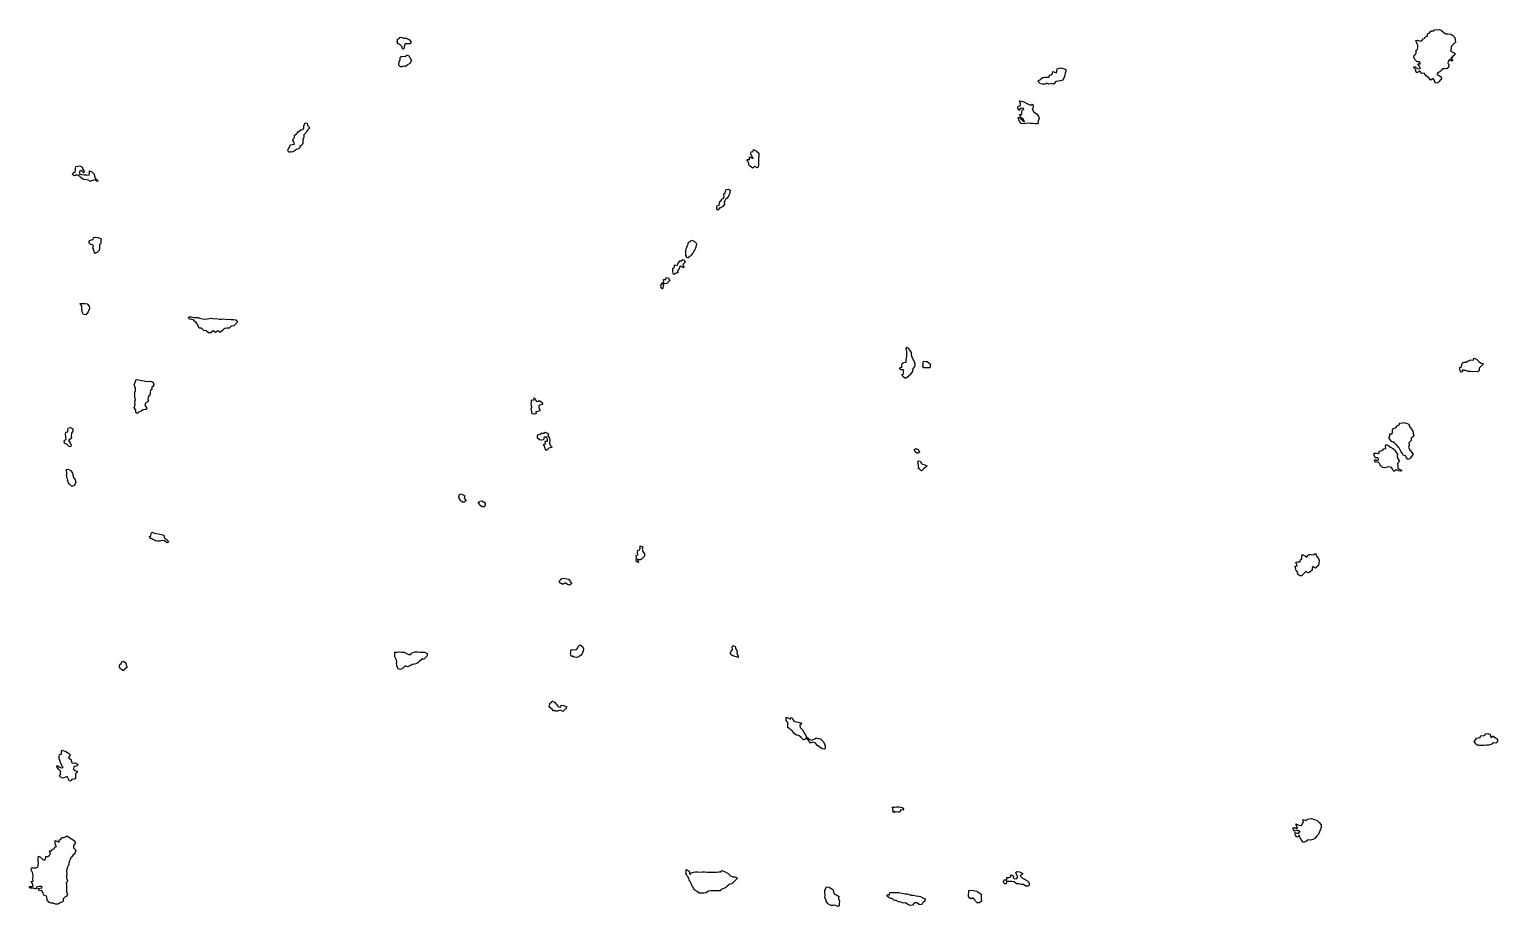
# Model space of a CAD drawing. Extents: x 450006 to 454999, y 6465006 to 6474995.
# Drawn here: x 452508 to 453777, y 6466496 to 6467254 of the extents above; entities that cross this region are included whole.
import ezdxf

# ---------------------------------------------------------------- set-up
doc = ezdxf.new("R2010")
doc.units = 0

msp = doc.modelspace()

# ---------------------------------------------------------------- linework, layer by layer
at = {"layer": '1010'}
for points in [[(453705, 6467220), (453704, 6467221), (453704.32, 6467221.66), (453705, 6467221.74), (453705.98, 6467221), (453708, 6467219.98), (453709.94, 6467220.04), (453709, 6467221.76), (453707.76, 6467224.22), (453709.9, 6467224.08), (453709, 6467226), (453707, 6467226), (453705, 6467228), (453704.24, 6467229.74), (453704.46, 6467231.52), (453705.7, 6467232.28), (453706.22, 6467233.76), (453706.14, 6467235.84), (453707.32, 6467236.66), (453707.62, 6467238.36), (453707.74, 6467240.24), (453707, 6467241.44), (453705.76, 6467244.22), (453707.48, 6467244.5), (453710.16, 6467243.82), (453711.4, 6467244.58), (453712.18, 6467245.8), (453713.54, 6467246.44), (453714.28, 6467247.7), (453716, 6467247.98), (453715.9, 6467250.08), (453717.38, 6467250.6), (453718.14, 6467251.84), (453719.42, 6467252.56), (453721.38, 6467252.6), (453722.04, 6467253.94), (453724.46, 6467253.52), (453726.28, 6467253.7), (453727.98, 6467253), (453730.28, 6467251), (453731.88, 6467250.1), (453733.84, 6467250.14), (453736.06, 6467249.92), (453737.58, 6467249), (453739.7, 6467247), (453739.98, 6467245), (453740.14, 6467243), (453739, 6467241.68), (453738.28, 6467241), (453737, 6467239.8), (453736.48, 6467239), (453736.36, 6467237), (453735.98, 6467235), (453737.76, 6467234.22), (453739.94, 6467233), (453739, 6467231.76), (453738.28, 6467231), (453737, 6467229.7), (453736.08, 6467229), (453737.98, 6467227), (453737, 6467226.5), (453735, 6467227.9), (453734.36, 6467227), (453733.56, 6467225), (453734.28, 6467223), (453734, 6467221), (453733, 6467220.1), (453731, 6467219.74), (453729, 6467219.76), (453728.48, 6467219), (453727, 6467217.5), (453725.98, 6467217), (453725, 6467216.3), (453723.96, 6467215), (453726.3, 6467213.68), (453727.8, 6467213), (453727.98, 6467211), (453727, 6467210), (453726.16, 6467209), (453725, 6467207.82), (453723, 6467207.62), (453721.62, 6467210.36), (453721, 6467211.52), (453720.08, 6467211), (453719, 6467210.06), (453717, 6467212), (453715, 6467213.54), (453713, 6467216.08), (453711, 6467215.84), (453709, 6467218), (453707.98, 6467217), (453707.4, 6467216.58), (453707, 6467216.28), (453706.4, 6467217), (453706, 6467217.98), (453706, 6467219), (453705, 6467220), (453705, 6467220)], [(452827, 6467241.58), (452826.06, 6467243), (452826.18, 6467243.8), (452826.4, 6467245), (452826.42, 6467245.56), (452827.82, 6467246.16), (452828.66, 6467247.32), (452830.28, 6467247), (452831.6, 6467246.38), (452833.64, 6467246.34), (452836.66, 6467245), (452838, 6467243), (452837, 6467241.32), (452835, 6467241.32), (452833, 6467241.52), (452832.66, 6467241), (452831.98, 6467239), (452831.82, 6467237), (452831, 6467236.78), (452830.62, 6467237), (452830.4, 6467237.58), (452830.4, 6467239), (452829, 6467240.4), (452828, 6467241), (452827, 6467241.58), (452827, 6467241.58)], [(452829, 6467221.56), (452827.48, 6467223), (452827.4, 6467224.58), (452827.7, 6467225), (452827.74, 6467226.24), (452828.54, 6467227.44), (452828.5, 6467229.48), (452829.34, 6467230.64), (452831.32, 6467230.66), (452833.6, 6467230.38), (452834.12, 6467231.86), (452836.16, 6467231), (452837.3, 6467229), (452838.28, 6467227), (452837.32, 6467225), (452837, 6467224.6), (452835, 6467223.32), (452834.46, 6467223), (452833.8, 6467222.18), (452833, 6467222.06), (452832.02, 6467221.96), (452831, 6467222.04), (452830.38, 6467221.6), (452829, 6467221.56), (452829, 6467221.56)], [(453381, 6467207.56), (453379.64, 6467209), (453380.1, 6467209.88), (453381, 6467210.44), (453381.52, 6467210.46), (453382.6, 6467211.38), (453383.74, 6467212.24), (453385.42, 6467212.56), (453387.32, 6467212.66), (453389.18, 6467212.8), (453389.46, 6467214.52), (453391.32, 6467214.66), (453392.04, 6467215.94), (453392.36, 6467217.62), (453394.12, 6467217), (453395.5, 6467216.48), (453395.9, 6467218.08), (453396.02, 6467219.96), (453397.68, 6467220.3), (453399.36, 6467220.62), (453402, 6467219.98), (453403.86, 6467219), (453403.24, 6467217), (453403, 6467216), (453402.78, 6467215), (453402.52, 6467213), (453401.38, 6467211), (453401, 6467210.14), (453399, 6467209.44), (453397, 6467209.28), (453395.78, 6467209), (453395, 6467208.88), (453393.34, 6467207), (453393, 6467206.66), (453391, 6467207.28), (453390.6, 6467207), (453389, 6467206.64), (453387, 6467207.54), (453386.44, 6467207), (453385.32, 6467206.66), (453385, 6467206.66), (453383.28, 6467206.7), (453383, 6467206.74), (453381.38, 6467207), (453381, 6467207.56), (453381, 6467207.56)], [(453363, 6467175.68), (453362.52, 6467177), (453362.54, 6467177.44), (453363, 6467177.98), (453364.34, 6467177), (453366.42, 6467175), (453367.86, 6467174.12), (453367, 6467176), (453365, 6467177.62), (453363.62, 6467180.36), (453365.54, 6467180.44), (453365.68, 6467182.3), (453365.72, 6467184.26), (453367.32, 6467184.66), (453367, 6467185.48), (453365, 6467186), (453363.98, 6467185), (453363, 6467184), (453362, 6467185.98), (453362.38, 6467187.6), (453364, 6467187.98), (453364.36, 6467189.62), (453363.7, 6467192.28), (453366.38, 6467191.6), (453367.98, 6467191), (453370, 6467189.98), (453371.98, 6467189), (453373.46, 6467188.52), (453374.54, 6467189.44), (453375.08, 6467189), (453375.26, 6467187), (453375, 6467185.72), (453374.44, 6467185), (453375.74, 6467183), (453378.34, 6467181), (453379.92, 6467179), (453380.46, 6467177), (453379.74, 6467175), (453379.62, 6467173), (453379, 6467172.24), (453377, 6467172.46), (453375, 6467172.62), (453373, 6467172.64), (453371, 6467172.86), (453369, 6467172.78), (453367, 6467172.26), (453365.4, 6467172.58), (453365, 6467172.5), (453364.54, 6467173), (453364.04, 6467173.94), (453363.6, 6467175), (453363, 6467175.68), (453363, 6467175.68)], [(452733, 6467147.52), (452731.52, 6467149), (452731.74, 6467150.24), (452732.2, 6467151), (452732.56, 6467151.42), (452733.38, 6467152.6), (452733.68, 6467154.3), (452735.48, 6467154.5), (452737.22, 6467154.76), (452737, 6467155.9), (452735.92, 6467158.06), (452736.32, 6467159.66), (452737.28, 6467160.7), (452737.46, 6467162.52), (452738.64, 6467163.34), (452739.7, 6467164.28), (452740.42, 6467165.56), (452741.7, 6467166.28), (452742.84, 6467167.14), (452744.44, 6467167.54), (452745.42, 6467168.56), (452745.52, 6467170.46), (452746.02, 6467171.96), (452746.64, 6467173.34), (452748.22, 6467173), (452748.44, 6467171), (452750.42, 6467169), (452749, 6467167.56), (452748.56, 6467167), (452747.38, 6467165), (452747, 6467164.5), (452745.48, 6467163), (452745.28, 6467161), (452745, 6467159.88), (452744.64, 6467159), (452744.44, 6467157), (452744.38, 6467155), (452743, 6467153.64), (452742.08, 6467153), (452741.36, 6467151), (452741, 6467150.72), (452739, 6467150.3), (452737.26, 6467149), (452737.14, 6467148.84), (452737, 6467148.66), (452735.74, 6467148.24), (452735, 6467147.84), (452733.92, 6467148.06), (452733, 6467147.52), (452733, 6467147.52)], [(453129, 6467140), (453128, 6467141), (453128.44, 6467141.54), (453129, 6467141.62), (453130.36, 6467141.62), (453130.2, 6467143.78), (453131.98, 6467143), (453133.54, 6467142.44), (453133, 6467143.42), (453131.42, 6467146.56), (453131.66, 6467148.32), (453133.42, 6467148.56), (453133.82, 6467150.16), (453136, 6467149), (453138.52, 6467147), (453138.52, 6467145), (453138.08, 6467143), (453137.98, 6467141), (453137.98, 6467139), (453137.98, 6467137), (453137.88, 6467135), (453137, 6467134.32), (453135, 6467135.38), (453133.98, 6467135), (453133, 6467134), (453132, 6467135), (453131, 6467135.74), (453129.74, 6467137), (453129.74, 6467138.24), (453129.42, 6467139), (453129, 6467140), (453129, 6467140)], [(452547, 6467127.56), (452545.4, 6467129), (452546.12, 6467129.86), (452547, 6467130.58), (452547.76, 6467130.22), (452548.06, 6467131.92), (452548.22, 6467133.76), (452548.42, 6467135.56), (452550.2, 6467135.78), (452551.94, 6467136.04), (452553.98, 6467135), (452554.52, 6467133), (452555.98, 6467131), (452555, 6467130), (452553, 6467132.02), (452551.42, 6467131), (452551.98, 6467129), (452553.42, 6467128.56), (452555.7, 6467128.28), (452557.58, 6467128.4), (452560, 6467127.98), (452560.28, 6467129.7), (452560.32, 6467131.66), (452562.36, 6467131), (452564.24, 6467129), (452564.62, 6467127), (452565.78, 6467125), (452567.86, 6467123), (452567, 6467122.46), (452565, 6467124), (452563, 6467123.4), (452561.98, 6467123), (452561, 6467122.6), (452559, 6467123.74), (452557, 6467123.9), (452555, 6467124.26), (452553, 6467125.62), (452551.62, 6467127), (452551, 6467128), (452550.22, 6467127.76), (452549, 6467128.22), (452548.18, 6467127.8), (452547, 6467127.56), (452547, 6467127.56)], [(453103, 6467097.86), (453102, 6467099), (453102.04, 6467099.94), (453102.06, 6467101), (453102.36, 6467101.62), (453104, 6467101.98), (453104.34, 6467103.64), (453104.74, 6467105.24), (453105.9, 6467106.08), (453106.34, 6467107.64), (453108, 6467107.98), (453108.48, 6467109.5), (453108.16, 6467111.82), (453109.34, 6467112.64), (453109.64, 6467114.34), (453110.28, 6467115.7), (453111.92, 6467116.06), (453113.6, 6467115), (453113.28, 6467113), (453113, 6467111.72), (453112.72, 6467111), (453111.6, 6467109), (453111, 6467108.24), (453109.7, 6467107), (453109, 6467105.86), (453108.42, 6467105), (453108.66, 6467103), (453107.22, 6467101), (453107, 6467100.6), (453105.98, 6467100), (453105, 6467099.5), (453104.24, 6467099.74), (453104.24, 6467099), (453103.72, 6467098.26), (453103, 6467097.86), (453103, 6467097.86)], [(452561, 6467068.28), (452560.12, 6467069), (452560.04, 6467069.94), (452560.06, 6467071), (452560.32, 6467071.66), (452561.9, 6467072.08), (452563.4, 6467072.58), (452563.78, 6467074.2), (452565.44, 6467074.54), (452567.84, 6467074.14), (452570.36, 6467073), (452570.08, 6467071), (452570.16, 6467069), (452569, 6467067.74), (452568.76, 6467067), (452568.8, 6467065), (452568.52, 6467063), (452567, 6467061.2), (452565.98, 6467061), (452565, 6467060.5), (452564.66, 6467061.32), (452563.34, 6467064.64), (452563.1, 6467065), (452563.48, 6467066.5), (452563.62, 6467067), (452563, 6467067.62), (452561.86, 6467068.12), (452561, 6467068.28), (452561, 6467068.28)], [(453077, 6467056.5), (453076, 6467057), (453076, 6467057.98), (453075.48, 6467059), (453075.48, 6467060.5), (453075.38, 6467062.6), (453075.7, 6467064.28), (453076.22, 6467065.76), (453076.64, 6467067.34), (453077.5, 6467068.48), (453077.68, 6467070.3), (453079.3, 6467070.68), (453080.08, 6467071.9), (453082.54, 6467071), (453084.54, 6467069), (453084.18, 6467067), (453083.76, 6467065), (453083, 6467063.8), (453082.4, 6467063), (453081.74, 6467061), (453081, 6467060.24), (453079.98, 6467059), (453079.64, 6467058.34), (453079, 6467058.14), (453078.08, 6467057.9), (453077.54, 6467057), (453077.4, 6467056.58), (453077, 6467056.5), (453077, 6467056.5)], [(453065, 6467042.38), (453064, 6467043), (453064.44, 6467043.54), (453064.06, 6467045), (453064, 6467045.98), (453064.24, 6467047.74), (453065.66, 6467048.32), (453065.46, 6467050.52), (453067.86, 6467050.12), (453068.54, 6467051.44), (453069.44, 6467052.54), (453070.04, 6467053.94), (453071.8, 6467054.18), (453072.66, 6467055.32), (453073.98, 6467055), (453074.64, 6467053), (453073, 6467051.24), (453072.8, 6467051), (453073.82, 6467049), (453073, 6467048.12), (453071, 6467049.44), (453069.96, 6467049), (453069.5, 6467047), (453069, 6467046.56), (453068.04, 6467045), (453068.3, 6467043.68), (453067, 6467043.4), (453066.74, 6467043.24), (453066.5, 6467043), (453065.58, 6467042.4), (453065, 6467042.38), (453065, 6467042.38)], [(453055, 6467029.96), (453053.74, 6467031), (453054, 6467031.98), (453053.6, 6467033), (453054.24, 6467033.74), (453054.86, 6467035.12), (453056.46, 6467035.52), (453056.02, 6467037.96), (453058.16, 6467037.82), (453058.44, 6467039.54), (453060.5, 6467039), (453061.56, 6467037), (453061, 6467036.46), (453059.38, 6467035), (453059, 6467034.54), (453057, 6467034.2), (453055.32, 6467034.66), (453055.92, 6467033), (453055.9, 6467032.08), (453055.52, 6467031), (453055.36, 6467030.62), (453055, 6467029.96), (453055, 6467029.96)], [(452553, 6467015.82), (452551.82, 6467017), (452552.7, 6467017.28), (452553, 6467017.18), (452554.68, 6467017.3), (452556.64, 6467017.34), (452558.26, 6467017), (452559.98, 6467015), (452560.3, 6467013), (452559.32, 6467011), (452559, 6467010), (452558.46, 6467009), (452557, 6467007.52), (452555, 6467007.62), (452553.96, 6467010.02), (452553.94, 6467011), (452553.64, 6467012.34), (452553.72, 6467013), (452553.68, 6467014.3), (452553.56, 6467015), (452553, 6467015.82), (452553, 6467015.82)], [(452647, 6467003.58), (452645.5, 6467005), (452646.4, 6467005.58), (452647, 6467005.56), (452648.24, 6467005.74), (452650.76, 6467005.22), (452652.9, 6467005.08), (452654.16, 6467005), (452655.38, 6467004.6), (452657.94, 6467004.04), (452660.2, 6467003.78), (452661.94, 6467004.04), (452663.84, 6467004.14), (452665.58, 6467004.4), (452667.9, 6467004.08), (452669.66, 6467004.32), (452672.22, 6467003.76), (452674.44, 6467003.54), (452676.08, 6467003.9), (452678.54, 6467003.44), (452680.4, 6467003.58), (452682.66, 6467003.32), (452684.72, 6467003.26), (452686.58, 6467003), (452687.98, 6467001), (452687, 6467000), (452685.98, 6466999), (452685, 6466998), (452683, 6466997.76), (452681.98, 6466997), (452681, 6466996), (452679, 6466996), (452677, 6466995.66), (452676.22, 6466995), (452675, 6466993.76), (452673.98, 6466993), (452673, 6466992.22), (452671, 6466993.56), (452669.98, 6466993), (452669, 6466992.12), (452667, 6466993.48), (452666.02, 6466993), (452665, 6466991.96), (452663, 6466991.88), (452661, 6466993.68), (452659, 6466993.76), (452657, 6466995.86), (452655, 6466996), (452654, 6466997.98), (452653, 6467000), (452652, 6467001), (452651, 6467002), (452650, 6467003), (452649, 6467003.38), (452648.48, 6467003.5), (452647, 6467003.58), (452647, 6467003.58)], [(453261, 6466960), (453260, 6466961), (453260.24, 6466961.74), (453261, 6466961.98), (453261.78, 6466962.2), (453261.82, 6466964.16), (453262.36, 6466965.62), (453263.7, 6466966.28), (453265.52, 6466966.46), (453265.56, 6466968.42), (453266.06, 6466969.92), (453266.34, 6466971.64), (453266.32, 6466973.66), (453266.1, 6466975.88), (453265.72, 6466978.26), (453266.48, 6466979.5), (453267.5, 6466979), (453268.52, 6466977), (453269.86, 6466975), (453270.12, 6466973), (453270.5, 6466971), (453271.4, 6466969), (453272.52, 6466967), (453273.18, 6466965), (453273.16, 6466963), (453273, 6466962.8), (453271.54, 6466961), (453271.24, 6466959), (453271, 6466958.48), (453270, 6466957), (453269, 6466955.6), (453268.1, 6466955), (453267, 6466953.74), (453265.98, 6466953), (453265, 6466952.32), (453263, 6466954), (453262, 6466955.98), (453263.54, 6466956.44), (453263.38, 6466957), (453263.38, 6466958.6), (453263.68, 6466959), (453263, 6466959.78), (453261.98, 6466960), (453261, 6466960), (453261, 6466960)], [(453281, 6466961.66), (453279.76, 6466963), (453280.4, 6466963.58), (453280.1, 6466965), (453280.32, 6466965.66), (453280.64, 6466967.34), (453282.84, 6466967.14), (453283.72, 6466967), (453286.38, 6466965), (453286.28, 6466963), (453286.22, 6466961.76), (453285, 6466961.7), (453284.4, 6466961.58), (453283, 6466961.54), (453282.32, 6466961.66), (453281, 6466961.66), (453281, 6466961.66)], [(453745, 6466957.86), (453744.08, 6466959), (453743.86, 6466960.12), (453744, 6466961), (453744, 6466961.98), (453745.32, 6466962.66), (453745.52, 6466964.46), (453746.16, 6466965.82), (453747.44, 6466966.54), (453749.4, 6466966.58), (453750.62, 6466967.36), (453752.14, 6466967.84), (453753.48, 6466968.5), (453755.7, 6466968.28), (453756.1, 6466969.88), (453758.32, 6466969), (453760.36, 6466967), (453761.9, 6466966.08), (453764.24, 6466965), (453763, 6466963.74), (453762.34, 6466963), (453761, 6466961.64), (453760.48, 6466961), (453760.58, 6466959), (453759, 6466958.26), (453757, 6466958.38), (453755, 6466958.12), (453753, 6466958.5), (453751, 6466958.6), (453749, 6466959.34), (453748.66, 6466959.32), (453747, 6466959.32), (453745.98, 6466960), (453746.12, 6466959), (453745.9, 6466958.08), (453745, 6466957.86), (453745, 6466957.86)], [(452599, 6466926.74), (452598.84, 6466927), (452598.84, 6466927.14), (452599, 6466927.98), (452599.32, 6466928.66), (452599.76, 6466930.22), (452599.32, 6466932.66), (452600.04, 6466933.94), (452599.32, 6466936.66), (452599.32, 6466938.66), (452599.36, 6466940.62), (452599.9, 6466942.08), (452600, 6466943.98), (452599, 6466946.34), (452598.78, 6466947.2), (452599.52, 6466948.46), (452600, 6466949.98), (452600.5, 6466951.48), (452602.74, 6466951.24), (452604.08, 6466951), (452605.32, 6466950.66), (452607.42, 6466950.56), (452610.02, 6466949.96), (452611.84, 6466950.14), (452614, 6466949.98), (452615.24, 6466949), (452615.7, 6466947), (452615, 6466945.4), (452614.16, 6466945), (452614, 6466943), (452613, 6466941.94), (452612.66, 6466941), (452612.66, 6466939), (452611.34, 6466937), (452611, 6466936.08), (452610.58, 6466935), (452611.3, 6466933), (452611, 6466932.62), (452609, 6466931.4), (452608.56, 6466931), (452608.02, 6466929), (452609.64, 6466927), (452609, 6466925.68), (452607, 6466925.46), (452605.94, 6466925), (452605, 6466924.28), (452603, 6466923.72), (452602.52, 6466923), (452601.78, 6466922.2), (452601, 6466922.36), (452600.36, 6466923), (452600.36, 6466923.62), (452600.24, 6466925), (452599, 6466926.74), (452599, 6466926.74)], [(452943, 6466921.62), (452942.2, 6466923), (452942.32, 6466923.66), (452941.96, 6466925), (452941.64, 6466926.34), (452942.28, 6466927.7), (452941.8, 6466930.18), (452941.9, 6466932.08), (452942.04, 6466933.94), (452944.16, 6466933.82), (452944.36, 6466935.62), (452945.24, 6466935), (452946.12, 6466933), (452947.5, 6466932.48), (452948.52, 6466933.46), (452949.68, 6466933), (452951.78, 6466931), (452951, 6466929.64), (452949, 6466929.32), (452948.38, 6466929), (452948.32, 6466927), (452949.46, 6466925), (452949, 6466924.38), (452947, 6466923.76), (452945.98, 6466924), (452945.78, 6466923), (452946.04, 6466921.94), (452945, 6466921.58), (452944.1, 6466921.88), (452943, 6466921.62), (452943, 6466921.62)], [(452539, 6466896.12), (452538.52, 6466897), (452538.48, 6466897.5), (452538.66, 6466899), (452538.68, 6466899.3), (452540.14, 6466899.84), (452539.92, 6466902.06), (452539.52, 6466904.46), (452539.9, 6466906.08), (452541.56, 6466906.42), (452541.42, 6466908.56), (452542.24, 6466909.74), (452543.92, 6466910.06), (452545.94, 6466909), (452545.94, 6466907), (452545, 6466905.9), (452544.74, 6466905), (452544.54, 6466903), (452544.62, 6466901), (452543, 6466899.34), (452542.08, 6466899), (452543.64, 6466897), (452544.52, 6466895), (452544.14, 6466893.84), (452543, 6466893.46), (452541.66, 6466895), (452541, 6466895.54), (452540.34, 6466895.64), (452539, 6466896.12), (452539, 6466896.12)], [(453683, 6466900.76), (453682.82, 6466901), (453682.54, 6466901.44), (453683, 6466901.98), (453683.5, 6466902.48), (453683.44, 6466904.54), (453685.32, 6466904.66), (453685.82, 6466906.16), (453685.76, 6466908.22), (453686.66, 6466909.32), (453688.08, 6466909.9), (453689.34, 6466910.64), (453690.18, 6466911.8), (453691.64, 6466912.34), (453691.94, 6466914.04), (453693.98, 6466914), (453695.54, 6466914.44), (453698.5, 6466913.48), (453699.86, 6466913), (453700.32, 6466911), (453702, 6466909), (453703.38, 6466907), (453703.56, 6466905), (453704.3, 6466903), (453703, 6466901.66), (453701.74, 6466901), (453701.88, 6466899), (453701, 6466898.08), (453699.94, 6466897), (453700.08, 6466895), (453699.7, 6466893), (453700.42, 6466891), (453701.98, 6466889), (453703.68, 6466887), (453703, 6466886.08), (453702.28, 6466885), (453701, 6466883.62), (453700.54, 6466883), (453699, 6466882.34), (453697.44, 6466884.54), (453697, 6466885.56), (453695, 6466886.32), (453694.04, 6466887.94), (453693, 6466889.7), (453691.4, 6466892.58), (453691, 6466893.22), (453689, 6466895.36), (453687.36, 6466897), (453687, 6466897.66), (453686.54, 6466897.44), (453685, 6466898.02), (453684.36, 6466899), (453683, 6466900.76), (453683, 6466900.76)], [(452949, 6466899.56), (452947.22, 6466901), (452947.18, 6466902.8), (452947.24, 6466903), (452948, 6466903.98), (452949.58, 6466904.4), (452950.66, 6466905.32), (452952.64, 6466905.34), (452953.96, 6466906.02), (452956.52, 6466905), (452956.16, 6466903), (452957.56, 6466901), (452957.78, 6466899), (452957.6, 6466897), (452958.1, 6466895), (452959.98, 6466893), (452959, 6466892.74), (452957, 6466892.32), (452955.98, 6466891), (452955, 6466890.26), (452953.9, 6466892.08), (452953, 6466894.56), (452952.5, 6466895.48), (452954.04, 6466895.94), (452953.74, 6466898.24), (452955.72, 6466898.26), (452955.86, 6466900.12), (452955, 6466901.84), (452953, 6466901.76), (452952.66, 6466901.32), (452952.74, 6466901), (452952.42, 6466899.56), (452951, 6466899.26), (452950.78, 6466899.2), (452949, 6466899.56), (452949, 6466899.56)], [(453273, 6466890.3), (453272.8, 6466891), (453272.78, 6466891.2), (453273, 6466891.24), (453273.98, 6466892), (453276.16, 6466891), (453277.24, 6466889), (453277.32, 6466888.66), (453277, 6466888.66), (453276.16, 6466887.82), (453275, 6466888.04), (453273.42, 6466889), (453273, 6466890.3), (453273, 6466890.3)], [(453671, 6466880.2), (453670.16, 6466881), (453670.08, 6466881.9), (453671, 6466882.36), (453672, 6466881.98), (453673.88, 6466882.1), (453673, 6466884), (453671, 6466884), (453670, 6466885.98), (453670, 6466887.98), (453672.14, 6466887.84), (453674.28, 6466887.7), (453674.24, 6466889.74), (453675.98, 6466890), (453677.36, 6466890.62), (453678.4, 6466891.58), (453680.08, 6466891.9), (453679.64, 6466894.34), (453680.6, 6466895.38), (453681.68, 6466895), (453684.16, 6466893), (453686, 6466891.98), (453687.38, 6466891), (453688.68, 6466889), (453689.94, 6466887), (453689.88, 6466885), (453690.3, 6466883), (453691.86, 6466881), (453691, 6466880.08), (453690.12, 6466879), (453690.32, 6466877), (453690.32, 6466875), (453691.82, 6466874.16), (453693.86, 6466873), (453693, 6466872.36), (453691, 6466872.66), (453689, 6466873.66), (453687.98, 6466873), (453687, 6466872), (453686, 6466873.98), (453685, 6466875.66), (453683, 6466876.26), (453681, 6466876), (453679, 6466875.4), (453677, 6466875.66), (453675.66, 6466877), (453675, 6466878), (453674.6, 6466879), (453673, 6466880.6), (453671.68, 6466880.3), (453671, 6466880.2), (453671, 6466880.2)], [(452541, 6466866.08), (452540.74, 6466867), (452540.74, 6466867.24), (452540.52, 6466869), (452540.62, 6466869.36), (452540.66, 6466871.32), (452540.2, 6466873.78), (452541.86, 6466874.12), (452543.7, 6466873), (452545.56, 6466871), (452545.92, 6466869), (452546.44, 6466867), (452547.98, 6466865), (452548.3, 6466863), (452547.6, 6466861), (452547, 6466860.08), (452545, 6466859.16), (452543.16, 6466861), (452543, 6466861.32), (452541.68, 6466863), (452541.38, 6466864.6), (452541.54, 6466865), (452541, 6466866.08), (452541, 6466866.08)], [(453277, 6466874.34), (453276.12, 6466875), (453276.64, 6466875.34), (453276.42, 6466877), (453276.32, 6466877.66), (453275.86, 6466880.12), (453276.74, 6466881.24), (453277.76, 6466881), (453278.8, 6466879), (453279.18, 6466878.8), (453282.32, 6466877.66), (453283.82, 6466877), (453283, 6466876.28), (453281.58, 6466875), (453281, 6466874.76), (453280.06, 6466873.92), (453279.3, 6466873), (453279.22, 6466872.76), (453279, 6466872.82), (453278.46, 6466873), (453277, 6466874.34), (453277, 6466874.34)], [(452881, 6466846.62), (452880.64, 6466847), (452880.4, 6466847.58), (452879.58, 6466849), (452879.38, 6466850.6), (452879.72, 6466852.26), (452881.22, 6466852.76), (452884.32, 6466851), (452883.82, 6466849), (452885.38, 6466847), (452885.28, 6466846.7), (452885, 6466846.5), (452884.04, 6466845.94), (452883, 6466845.36), (452881.8, 6466846.18), (452881, 6466846.62), (452881, 6466846.62)], [(452897, 6466843.84), (452896.12, 6466845), (452896.36, 6466845.62), (452897, 6466845.96), (452897.5, 6466846.48), (452899.24, 6466846.74), (452901.9, 6466845), (452901.92, 6466843), (452901.84, 6466842.14), (452901, 6466841.44), (452900.12, 6466841.86), (452899, 6466841.62), (452897.48, 6466843), (452897, 6466843.84), (452897, 6466843.84)], [(452613, 6466814.04), (452612.46, 6466815), (452612, 6466815.98), (452613, 6466815.98), (452613.24, 6466816.74), (452613.52, 6466818.46), (452614.14, 6466819.84), (452616.44, 6466819), (452617.52, 6466818.46), (452619.7, 6466818.28), (452622.2, 6466817.78), (452624.46, 6466817), (452624.66, 6466815), (452625.68, 6466814.3), (452627.3, 6466813), (452628.44, 6466811), (452627, 6466810.4), (452625, 6466812.28), (452623, 6466812.62), (452621, 6466812), (452619, 6466811.92), (452617.6, 6466812.38), (452617, 6466812.22), (452615.96, 6466813), (452615, 6466813.32), (452613.82, 6466814.16), (452613, 6466814.04), (452613, 6466814.04)], [(453033, 6466793.8), (453032.3, 6466795), (453032.48, 6466795.5), (453032.62, 6466797), (453032.68, 6466797.3), (453032.5, 6466799.48), (453033.78, 6466800.2), (453033.62, 6466802.36), (453034, 6466803.98), (453035.46, 6466804.52), (453036, 6466805.98), (453036.02, 6466807.96), (453038.18, 6466807), (453037.64, 6466805), (453038.28, 6466803), (453039.58, 6466801), (453039.62, 6466799), (453039, 6466798.48), (453037.62, 6466797), (453037, 6466796.38), (453036.06, 6466795.92), (453035, 6466795.9), (453033.7, 6466796.28), (453033.88, 6466795), (453034.44, 6466793.54), (453033, 6466793.8), (453033, 6466793.8)], [(453603, 6466786), (453602.34, 6466787), (453602.36, 6466787.62), (453602.02, 6466789), (453601.66, 6466790.32), (453603.34, 6466790.64), (453603, 6466791.46), (453602.2, 6466793.78), (453604, 6466793.98), (453605.86, 6466794.12), (453606.18, 6466795.8), (453607.4, 6466796.58), (453607.52, 6466798.46), (453607.62, 6466800.36), (453610.48, 6466799), (453611.82, 6466798.16), (453612.5, 6466799.48), (453613.5, 6466800.48), (453615.58, 6466800.4), (453617.82, 6466800.16), (453618.54, 6466801.44), (453619.56, 6466801), (453620.04, 6466799), (453621.9, 6466797), (453622.28, 6466795), (453622.06, 6466793), (453621.76, 6466791), (453621, 6466790.6), (453619.38, 6466789), (453619, 6466788.52), (453617, 6466790), (453616.28, 6466789), (453616.36, 6466787), (453615, 6466785.8), (453613.78, 6466785), (453613, 6466784.5), (453611, 6466785.76), (453609.94, 6466785), (453609, 6466783.88), (453607.98, 6466783), (453607, 6466782.08), (453606.1, 6466781.88), (453605, 6466782.46), (453604.14, 6466783), (453603.8, 6466784.18), (453603.9, 6466785), (453603, 6466786), (453603, 6466786)], [(452967, 6466775.58), (452965.84, 6466777), (452966.16, 6466777.82), (452967, 6466778.6), (452967.2, 6466778.78), (452968.32, 6466779.66), (452970, 6466779.98), (452972.52, 6466779.46), (452974.04, 6466779), (452975.66, 6466777), (452976.66, 6466775), (452975, 6466773.92), (452973, 6466774.6), (452971, 6466776.02), (452970.6, 6466775.38), (452969.58, 6466775), (452969.24, 6466774.74), (452969, 6466774.62), (452968.28, 6466775), (452967, 6466775.58), (452967, 6466775.58)], [(452977, 6466712.3), (452976, 6466713), (452976.16, 6466713.82), (452975.82, 6466715), (452975.88, 6466716.1), (452976.06, 6466717.92), (452977.72, 6466718.26), (452979.94, 6466718.04), (452981.22, 6466718.76), (452982.16, 6466719.82), (452982.58, 6466721.4), (452983.66, 6466722.32), (452985.98, 6466721), (452986.82, 6466719), (452986.58, 6466717), (452985.7, 6466715), (452985, 6466713.6), (452983.98, 6466713), (452983, 6466712.26), (452982.3, 6466711.68), (452981, 6466711.6), (452980.5, 6466711.48), (452979, 6466711.82), (452977.46, 6466712.52), (452977, 6466712.3), (452977, 6466712.3)], [(453115, 6466713.52), (453114, 6466715), (453113.82, 6466716.16), (453114.66, 6466717), (453114.52, 6466717.46), (453115.62, 6466718.36), (453115.32, 6466720.66), (453116.02, 6466721.96), (453117.98, 6466721), (453118.6, 6466719), (453119.54, 6466717), (453119.48, 6466715), (453120.6, 6466713), (453120.6, 6466711.38), (453119, 6466712.08), (453117.56, 6466712.42), (453117, 6466712.56), (453116.12, 6466713), (453115, 6466713.52), (453115, 6466713.52)], [(452587, 6466702), (452586.16, 6466703), (452586.24, 6466703.74), (452586.24, 6466705), (452586.58, 6466705.4), (452587.68, 6466706.3), (452588.3, 6466707.68), (452589.74, 6466708.24), (452591.54, 6466707), (452591.8, 6466705), (452592.64, 6466703), (452591, 6466701.56), (452590.62, 6466701.36), (452590.22, 6466701), (452589.58, 6466700.4), (452589, 6466700.3), (452587.82, 6466701), (452587, 6466702), (452587, 6466702)], [(452825, 6466709.86), (452824.54, 6466711), (452823.86, 6466712.12), (452824, 6466713), (452824.04, 6466713.94), (452823.96, 6466716.02), (452826.02, 6466715.96), (452827.72, 6466716.26), (452829.8, 6466716.18), (452832, 6466715.98), (452833.98, 6466715), (452836, 6466713.98), (452837.82, 6466714.16), (452838.32, 6466715.66), (452840.12, 6466715.86), (452841.6, 6466716.38), (452843.66, 6466716.32), (452845.96, 6466716.02), (452847.98, 6466716), (452850, 6466715.98), (452851.98, 6466715), (452851.98, 6466713), (452851, 6466712), (452849.98, 6466711), (452849, 6466710), (452847, 6466710), (452846.02, 6466709), (452845, 6466707.96), (452843.98, 6466707), (452843, 6466706.28), (452841, 6466705.7), (452839, 6466705.4), (452838.02, 6466705), (452837, 6466704.4), (452835, 6466703.32), (452833, 6466704.18), (452831.8, 6466703), (452831, 6466702.26), (452829, 6466701.24), (452827, 6466701.56), (452825.62, 6466704.36), (452825.7, 6466705), (452825.46, 6466706.52), (452825.6, 6466707), (452825.58, 6466708.4), (452825.4, 6466709), (452825, 6466709.86), (452825, 6466709.86)], [(452959, 6466667.38), (452957.28, 6466669), (452957.46, 6466670.52), (452957.84, 6466671), (452957.86, 6466672.12), (452959.32, 6466672.66), (452960, 6466673.98), (452961.98, 6466673), (452963.68, 6466671), (452965.44, 6466669), (452967.48, 6466668.5), (452967.8, 6466670.18), (452969.96, 6466670.02), (452972.66, 6466669), (452971.36, 6466667), (452971, 6466666.78), (452969.26, 6466665), (452969, 6466664.72), (452967, 6466666.14), (452965, 6466665.34), (452964.74, 6466665.24), (452963, 6466665.24), (452962.42, 6466665.56), (452961, 6466665.56), (452959.88, 6466667), (452959, 6466667.38), (452959, 6466667.38)], [(453163, 6466656), (453162, 6466657), (453162, 6466657.98), (453162, 6466659), (453162, 6466659.98), (453163.92, 6466659), (453165.82, 6466658.16), (453166.18, 6466659.8), (453167.28, 6466659), (453168.22, 6466657), (453169.8, 6466656.18), (453172.32, 6466655.66), (453174.78, 6466655.2), (453175.2, 6466655), (453175, 6466653.9), (453173.86, 6466653), (453174.22, 6466651), (453176.12, 6466649), (453177.36, 6466647), (453178.4, 6466645), (453179.54, 6466643), (453181.98, 6466641), (453184, 6466639.98), (453185.42, 6466640.56), (453186.66, 6466641.32), (453187.8, 6466642.18), (453190.32, 6466641.66), (453191.9, 6466641), (453194.06, 6466639), (453195.24, 6466637), (453195.74, 6466635), (453195.64, 6466633), (453195, 6466632.3), (453193, 6466632.54), (453191, 6466634.12), (453189, 6466635.5), (453187, 6466637.82), (453185, 6466638.32), (453183, 6466637.54), (453181, 6466640.36), (453179, 6466641.92), (453178.42, 6466641), (453177, 6466640.46), (453175, 6466642.48), (453173, 6466644.02), (453171, 6466644.54), (453169, 6466645.88), (453167, 6466648.66), (453165, 6466649.86), (453163.46, 6466651), (453163.46, 6466652.52), (453163.46, 6466653), (453163.46, 6466654.52), (453163.64, 6466655), (453163, 6466656), (453163, 6466656)], [(453757, 6466638), (453756, 6466639), (453756.64, 6466639.34), (453757, 6466639.64), (453757.58, 6466640.4), (453758.22, 6466641.76), (453760, 6466641.98), (453761.58, 6466642.4), (453761.96, 6466644.02), (453764, 6466643.98), (453765.44, 6466644.54), (453766.34, 6466645.64), (453768, 6466645.98), (453769.98, 6466645), (453770.44, 6466643), (453771.58, 6466642.4), (453772, 6466643.98), (453773.66, 6466643), (453776.36, 6466641), (453776.56, 6466639), (453775, 6466637.42), (453773, 6466637.84), (453771.9, 6466637), (453771, 6466636.24), (453769, 6466635.66), (453767, 6466635.7), (453765, 6466635.48), (453763, 6466635.56), (453762.46, 6466635.52), (453761, 6466635.52), (453760.12, 6466635.86), (453759, 6466635.86), (453757.86, 6466637), (453757, 6466638), (453757, 6466638)], [(452533, 6466616), (452532, 6466617), (452532, 6466617.98), (452533, 6466617.98), (452533.98, 6466617), (452535.66, 6466616.32), (452537.38, 6466616.6), (452537, 6466617.32), (452535.32, 6466620.66), (452535, 6466621.9), (452533.9, 6466624.08), (452534, 6466625.98), (452534.24, 6466627.74), (452535.96, 6466628.02), (452536, 6466629.98), (452536.38, 6466631.6), (452538.08, 6466631), (452539.7, 6466630.28), (452542.12, 6466629), (452543.82, 6466627), (452543, 6466626.28), (452542.06, 6466625), (452544.32, 6466623), (452544.6, 6466621), (452545.68, 6466620.3), (452547.58, 6466620.4), (452550.36, 6466619), (452549, 6466617.58), (452547, 6466617.42), (452546.66, 6466617), (452546.54, 6466615), (452548, 6466613.98), (452549.98, 6466613), (452549, 6466612), (452548.04, 6466611), (452548.02, 6466609), (452548.14, 6466607), (452547, 6466606.34), (452545, 6466606.08), (452544.06, 6466605), (452543, 6466604.56), (452542.66, 6466605.32), (452541, 6466608.74), (452539, 6466607.82), (452537, 6466607.4), (452535, 6466608.38), (452534.44, 6466609.54), (452535.34, 6466610.64), (452535.32, 6466611), (452535.32, 6466612.66), (452535.44, 6466613), (452535, 6466613.54), (452533.54, 6466615), (452533, 6466616), (452533, 6466616)], [(453255, 6466577.74), (453254.1, 6466579), (453254.46, 6466579.52), (453254.16, 6466581), (453253.68, 6466582.3), (453255.7, 6466582.28), (453257.32, 6466582.66), (453259.44, 6466582.54), (453262.14, 6466581.84), (453263.46, 6466581), (453263, 6466579.62), (453261, 6466579.92), (453260.52, 6466579), (453260.14, 6466577.84), (453259, 6466577.98), (453257.7, 6466578.28), (453257, 6466578), (453255.48, 6466578.5), (453255, 6466577.74), (453255, 6466577.74)], [(453601, 6466561.4), (453600.28, 6466563), (453599.64, 6466564.34), (453601, 6466564.58), (453601.9, 6466564.08), (453603.76, 6466564.22), (453603, 6466565.62), (453602.28, 6466567.7), (453604.36, 6466567), (453605.56, 6466566.42), (453607.32, 6466566.66), (453607.88, 6466568.1), (453608.74, 6466569.24), (453608.34, 6466571.64), (453610.54, 6466571), (453611.18, 6466570.8), (453612.2, 6466571.78), (453613.92, 6466572.06), (453615.66, 6466572.32), (453618.42, 6466571.56), (453620.46, 6466571), (453622.28, 6466569), (453624.16, 6466567), (453624.26, 6466565), (453623.52, 6466563), (453623, 6466562), (453622.76, 6466561), (453621.88, 6466559), (453621, 6466558.16), (453620.06, 6466557), (453619, 6466555.38), (453618.34, 6466555), (453617, 6466554.38), (453615, 6466553.82), (453613, 6466553.94), (453611.52, 6466553), (453611, 6466552.66), (453609, 6466551.7), (453607, 6466553.76), (453605.6, 6466556.38), (453605, 6466557.94), (453604.28, 6466557), (453603, 6466556.4), (453601.86, 6466558.12), (453601.5, 6466560.48), (453604.5, 6466559.48), (453605.32, 6466560.66), (453606, 6466561), (453605, 6466561.76), (453604.08, 6466561.9), (453603, 6466562.46), (453602.04, 6466561.94), (453601, 6466561.4), (453601, 6466561.4)], [(452509, 6466512.32), (452508.32, 6466513), (452508.3, 6466513.68), (452509, 6466513.62), (452510.36, 6466513.62), (452511.58, 6466514.4), (452511, 6466515.9), (452509.9, 6466518.08), (452511.6, 6466518.38), (452511.34, 6466520.64), (452511.6, 6466522.38), (452511.32, 6466524.66), (452511, 6466525.9), (452509.9, 6466528.08), (452510, 6466529.98), (452512, 6466529.98), (452514, 6466529.98), (452515.5, 6466530.48), (452515.8, 6466532.18), (452516.32, 6466533.66), (452515.96, 6466536.02), (452516, 6466537.98), (452516.14, 6466539.84), (452517.88, 6466539), (452519.98, 6466537), (452521.52, 6466536.46), (452522.32, 6466537.66), (452522.46, 6466539.52), (452524.34, 6466539.64), (452525.4, 6466540.58), (452526.44, 6466541.54), (452525.58, 6466544.4), (452527.54, 6466544.44), (452527.88, 6466546.1), (452529.8, 6466546.18), (452530.28, 6466547.7), (452531.6, 6466548.38), (452531, 6466549.68), (452530.62, 6466551.36), (452530.64, 6466553.34), (452531.98, 6466553), (452533.94, 6466552.04), (452534, 6466553.98), (452535.62, 6466554.36), (452536, 6466555.98), (452537.94, 6466556.04), (452539.5, 6466556.48), (452540.64, 6466557.34), (452541.52, 6466557), (452544.6, 6466555), (452546, 6466553.98), (452547.62, 6466553), (452547.72, 6466551), (452547, 6466549.66), (452546.52, 6466549), (452546.36, 6466547), (452548.5, 6466545), (452547.88, 6466543), (452547, 6466541.76), (452546.22, 6466541), (452545, 6466539.48), (452544.5, 6466539), (452543.54, 6466537), (452543, 6466536), (452542.64, 6466535), (452542.34, 6466533), (452541.42, 6466531), (452541, 6466529.88), (452540.66, 6466529), (452540.26, 6466527), (452540.6, 6466525), (452540.5, 6466523), (452540.52, 6466521), (452541.24, 6466519), (452541, 6466518.18), (452540.2, 6466517), (452540.44, 6466515), (452540.34, 6466513), (452540.46, 6466511), (452540.44, 6466509), (452541.24, 6466507), (452541, 6466506.2), (452539.98, 6466505), (452539, 6466504.44), (452537.52, 6466503), (452537.54, 6466501), (452537, 6466500.44), (452535, 6466499.5), (452534.08, 6466499), (452533, 6466498.46), (452531, 6466498.6), (452529, 6466499.32), (452527, 6466499.32), (452525, 6466500.12), (452523.82, 6466502.16), (452523.42, 6466504.56), (452523, 6466505.44), (452521, 6466506), (452520.36, 6466507.62), (452519, 6466510.18), (452517, 6466510), (452516, 6466511.98), (452517.7, 6466512.28), (452519.4, 6466512.58), (452519, 6466513.6), (452517, 6466513.64), (452515, 6466513.54), (452514.4, 6466513), (452514.4, 6466511.58), (452513, 6466511.8), (452511.76, 6466512.22), (452511, 6466512.2), (452509.78, 6466512.2), (452509, 6466512.32), (452509, 6466512.32)], [(453077, 6466522.38), (453076.54, 6466523), (453076, 6466523.98), (453075.48, 6466525), (453075.76, 6466526.22), (453075.7, 6466528.28), (453078.16, 6466527), (453078.5, 6466525), (453079.5, 6466524.48), (453080.38, 6466525.6), (453081.84, 6466526.14), (453083.62, 6466526.36), (453085.64, 6466526.34), (453087.84, 6466526.14), (453089.66, 6466526.32), (453091.64, 6466526.34), (453093.9, 6466526.08), (453096, 6466525.98), (453097.84, 6466526.14), (453099.96, 6466526.02), (453101.8, 6466526.18), (453103.6, 6466526.38), (453105.66, 6466526.32), (453106.52, 6466527.46), (453107.98, 6466527), (453110, 6466525.98), (453111.98, 6466525), (453113.98, 6466523), (453116, 6466521.98), (453118, 6466521.98), (453119.84, 6466521), (453119, 6466520), (453117.98, 6466519), (453117, 6466518), (453115.98, 6466517), (453115, 6466516.12), (453113, 6466515.74), (453112.14, 6466515), (453111, 6466513.94), (453109.9, 6466513), (453109, 6466512.24), (453107, 6466511.74), (453105.98, 6466511), (453105, 6466510.1), (453103, 6466510.08), (453101, 6466510), (453099, 6466510), (453097, 6466510), (453095, 6466509.56), (453094, 6466509), (453093, 6466508.12), (453091, 6466507.98), (453089, 6466508), (453087, 6466508.04), (453085, 6466509.5), (453083, 6466510.42), (453082.3, 6466511.68), (453081, 6466513.84), (453079.92, 6466516.06), (453079.66, 6466517), (453079, 6466518.14), (453078.34, 6466519), (453078.1, 6466519.88), (453077.64, 6466521), (453077, 6466522.38), (453077, 6466522.38)], [(453351, 6466515.9), (453349.92, 6466517), (453349.6, 6466518.38), (453350.02, 6466519), (453350.5, 6466519.48), (453352.54, 6466519.44), (453352.58, 6466521.4), (453354.42, 6466521.56), (453356, 6466521.98), (453356.18, 6466523.8), (453358.32, 6466523), (453357.98, 6466521), (453359.52, 6466520.46), (453361.32, 6466520.66), (453362, 6466521.98), (453361, 6466523.98), (453360.28, 6466525.7), (453361.32, 6466526.66), (453363.58, 6466526.4), (453366.4, 6466525), (453365, 6466523.58), (453364.16, 6466523), (453366.18, 6466521), (453368, 6466519.98), (453369.98, 6466519), (453371.98, 6466517), (453371.98, 6466515), (453371, 6466514), (453369, 6466514), (453367, 6466515.32), (453365, 6466515.58), (453363, 6466516), (453361, 6466516), (453359, 6466517.76), (453357, 6466518), (453355, 6466518), (453353.98, 6466518), (453353, 6466518), (453351.98, 6466518), (453352.4, 6466517), (453352.08, 6466515.9), (453351, 6466515.9), (453351, 6466515.9)], [(453197, 6466500.08), (453196.62, 6466501), (453196.5, 6466501.48), (453195.92, 6466503), (453195.42, 6466504.56), (453195.62, 6466506.36), (453195.38, 6466508.6), (453195.46, 6466510.52), (453196.16, 6466511.82), (453196.48, 6466513.5), (453198.8, 6466513.18), (453199.38, 6466513), (453202.28, 6466511), (453202.82, 6466509), (453203.88, 6466507), (453205.5, 6466506.48), (453207.42, 6466505), (453207.22, 6466503), (453207.96, 6466501), (453207.76, 6466499), (453207.92, 6466497), (453207, 6466496.34), (453205, 6466497.24), (453203, 6466497.48), (453202.54, 6466497.44), (453201, 6466497.44), (453200.36, 6466497.62), (453199, 6466498.08), (453197.94, 6466499), (453197, 6466500.08), (453197, 6466500.08)], [(453251, 6466503.94), (453249.56, 6466505), (453249.34, 6466506.64), (453251, 6466506.64), (453251.24, 6466506.74), (453251.48, 6466508.5), (453253.4, 6466508.58), (453255.46, 6466508.52), (453257.52, 6466508.46), (453259.44, 6466508.54), (453262.04, 6466507.94), (453264.56, 6466507.42), (453266.56, 6466507.42), (453267.6, 6466507), (453269.78, 6466506.2), (453271.82, 6466506.16), (453274.2, 6466505.78), (453276.74, 6466505.24), (453277.98, 6466505), (453279.94, 6466504.04), (453282.04, 6466503), (453281.76, 6466501), (453281, 6466500.56), (453279.6, 6466499), (453279, 6466497.9), (453277, 6466498.32), (453275, 6466499.52), (453273, 6466499.48), (453272.18, 6466499), (453271, 6466497.66), (453269, 6466497.22), (453267, 6466498.32), (453265, 6466499.64), (453263, 6466499.4), (453261, 6466500.06), (453259, 6466500.56), (453257, 6466501.56), (453256.22, 6466501.76), (453255, 6466501.78), (453253.76, 6466503), (453253, 6466503.24), (453252.64, 6466503.34), (453251, 6466503.94), (453251, 6466503.94)], [(453321, 6466503.42), (453319.42, 6466505), (453319.46, 6466506.52), (453319.4, 6466507), (453319.78, 6466508.2), (453319.78, 6466510.2), (453321.38, 6466510.6), (453323.78, 6466510.2), (453326.34, 6466509.64), (453327.66, 6466509), (453330.44, 6466507), (453330.42, 6466505), (453330.34, 6466503), (453330.64, 6466501), (453329, 6466499.72), (453327, 6466499.68), (453325.58, 6466501), (453325, 6466502.2), (453324, 6466503), (453323, 6466504), (453322.56, 6466503.42), (453321, 6466503.42), (453321, 6466503.42)]]:
    msp.add_lwpolyline(points, dxfattribs=at)

doc.saveas('drawing.dxf')
